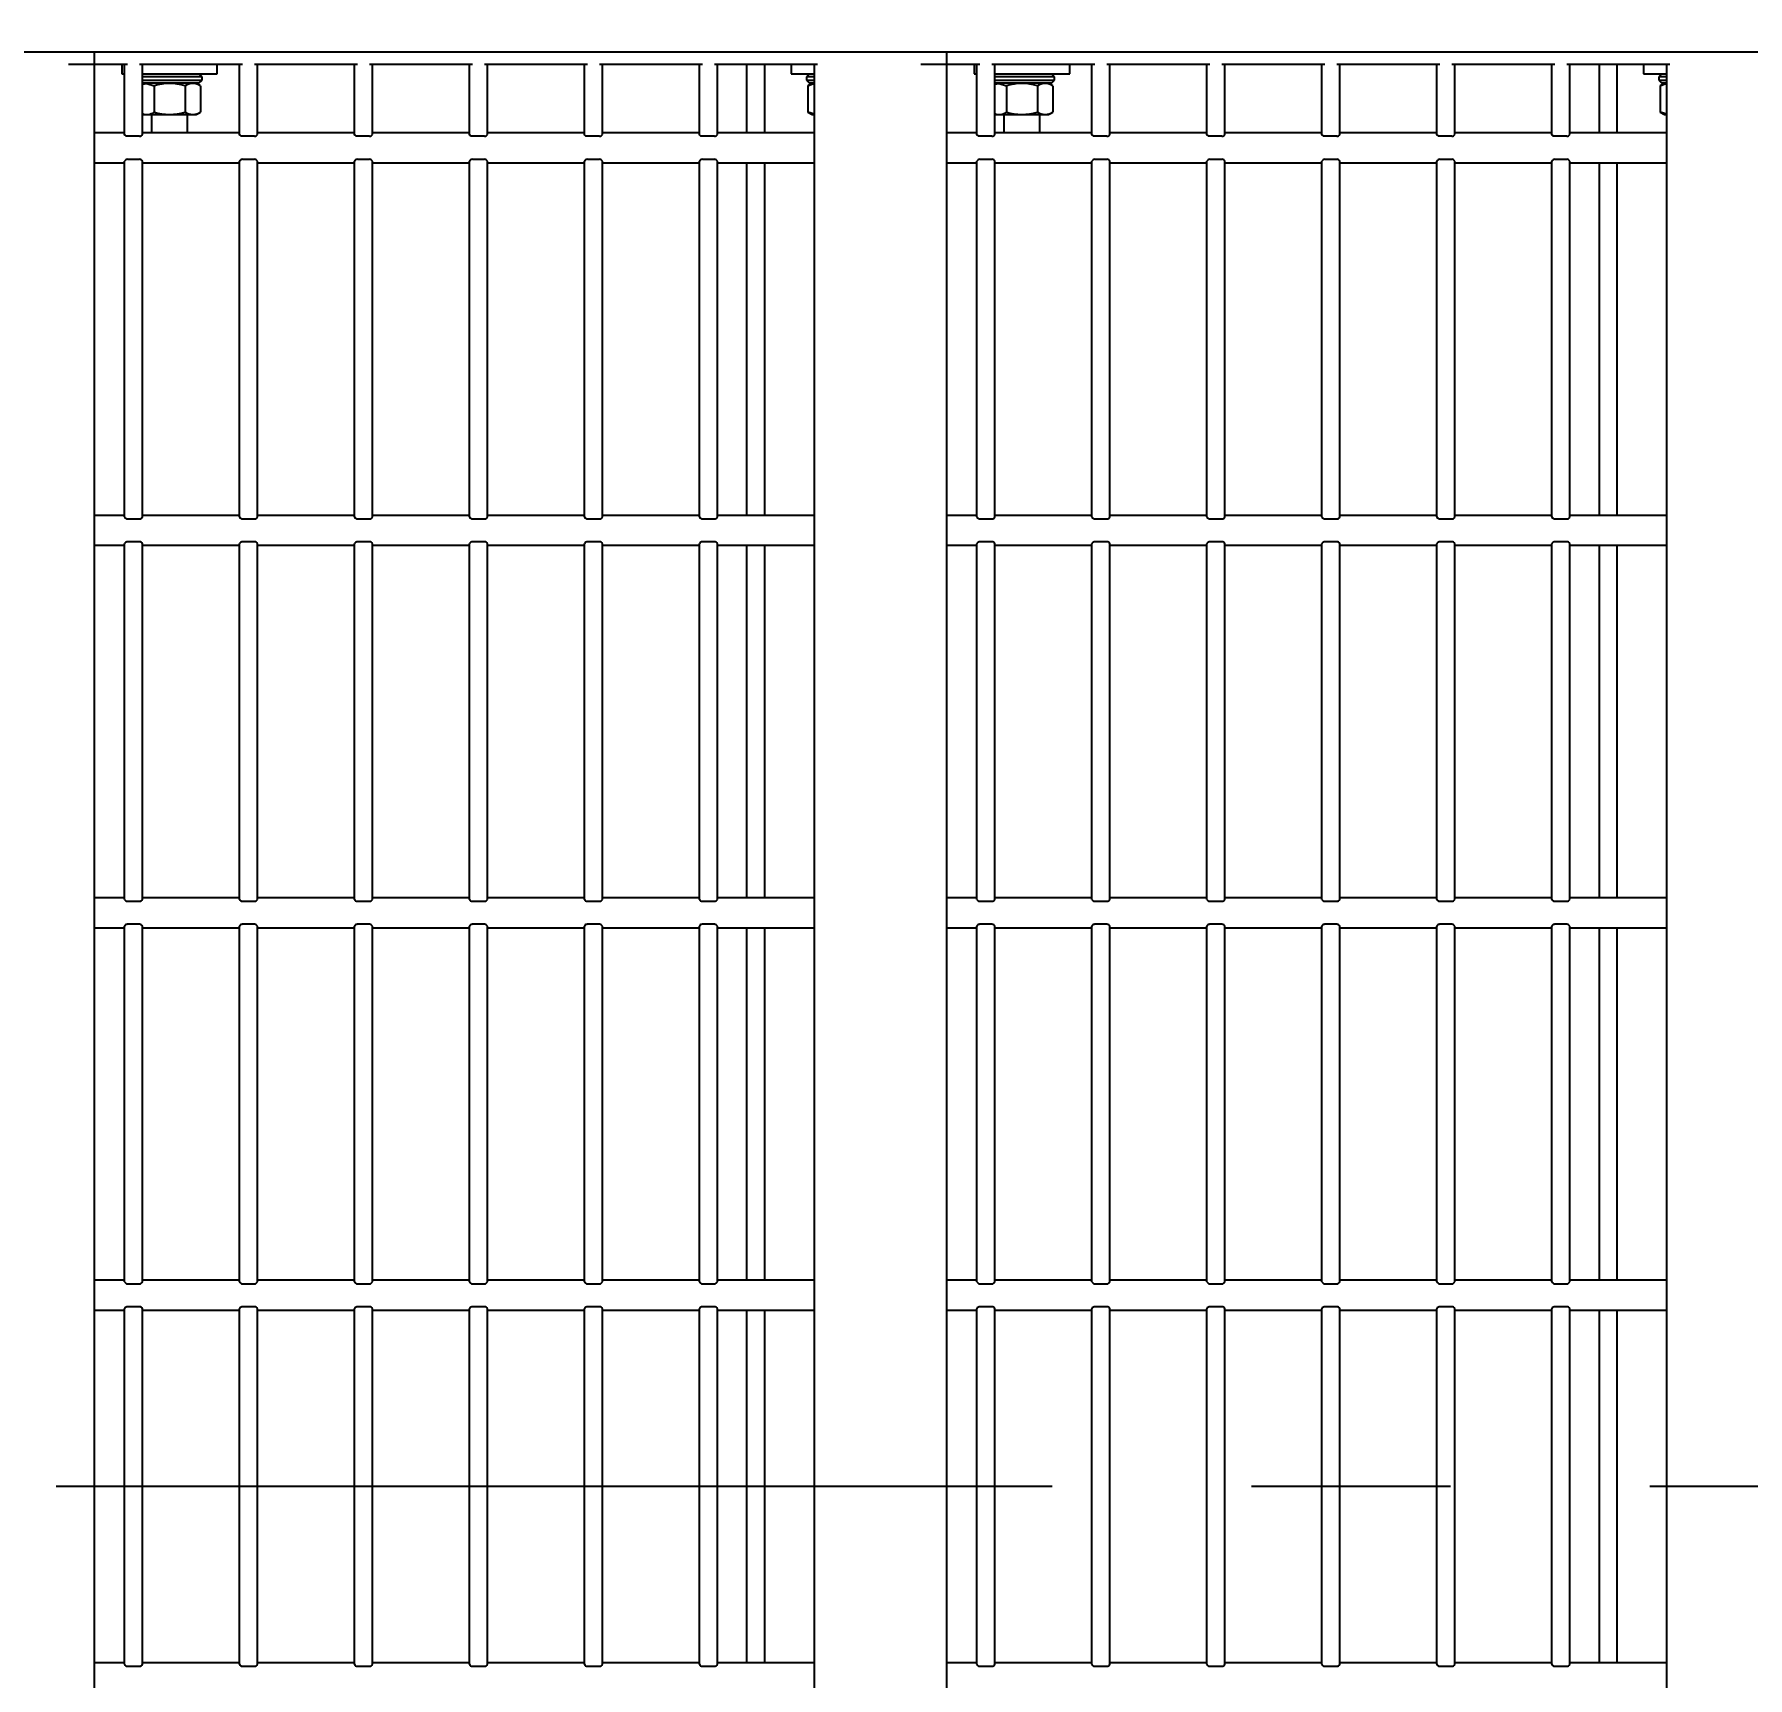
# Model space of a CAD drawing. Header units: millimetres. Extents: x 0 to 55611, y 0 to 32827.
# Drawn here: x 13338.5 to 13793.6, y 23985.1 to 24421.6 of the extents above; entities that cross this region are included whole.
import ezdxf

# ---------------------------------------------------------------- set-up
doc = ezdxf.new("R2010")
doc.units = ezdxf.units.MM
doc.header["$LTSCALE"] = 10
doc.header["$PDSIZE"] = -1
doc.linetypes.add('CENTER', pattern=[50.8, 31.75, -6.35, 6.35, -6.35])
doc.linetypes.add('SLD-Continua', pattern=[0])
doc.layers.add('FIMSA-CENTROS', color=3, linetype='CENTER')
doc.layers.add('STRUC', color=5, linetype='SLD-Continua')
doc.styles.add('1', font='romans.shx', dxfattribs={"height": 125})
doc.dimstyles.new('50', dxfattribs={"dimscale": 0, "dimtxt": 125, "dimasz": 125, "dimexe": 125, "dimexo": 125, "dimgap": 50, "dimtad": 1, "dimdec": 0, "dimlfac": 49.861111, "dimzin": 1, "dimtxsty": '1', "dimcen": 2.5, "dimclrd": 1, "dimclre": 1, "dimadec": 0, "dimazin": 0, "dimtfac": 1, "dimtdec": 0, "dimtmove": 0, "dimatfit": 3, "dimfxl": 1, "dimtzin": 1, "dimarcsym": 0})

# ---------------------------------------------------------------- blocks, each defined once
blk = doc.blocks.new('*D106')
at = {"color": 1, "lineweight": -2, "transparency": 16777216}
for p, q in [((11967.77, 25831.09), (15385.01, 25831.09)), ((15260.01, 25706.09), (15260.01, 24160.86)), ((14580.51, 24035.86), (15385.01, 24035.86))]:
    blk.add_line(p, q, dxfattribs=at)
at = {"color": 1, "transparency": 16777216}
for points in [[(15239.17, 25706.09), (15280.84, 25706.09), (15260.01, 25831.09)], [(15239.17, 24160.86), (15280.84, 24160.86), (15260.01, 24035.86)]]:
    blk.add_solid(points, dxfattribs=at)
at = {"layer": 'Defpoints', "color": 0, "transparency": 16777216}
for p in [(11842.77, 25831.09), (14455.51, 24035.86), (15260.01, 24035.86)]:
    blk.add_point(p, dxfattribs=at)
at = {"color": 0, "transparency": 16777216, "insert": (15085.01, 24933.47), "char_height": 125, "attachment_point": 2, "rotation": 90, "style": '1'}
blk.add_mtext('1795', dxfattribs=at)

msp = doc.modelspace()

# ---------------------------------------------------------------- linework, layer by layer
at = {"layer": 'FIMSA-CENTROS', "ltscale": 0.833333}
msp.add_line((14455.51, 24035.86), (9506.33, 24035.86), dxfattribs=at)
at = {"layer": 'STRUC', "linetype": 'SLD-Continua', "lineweight": 25}
for p, q in [((14260.01, 24416.86), (9958.16, 24416.86)), ((13347.52, 24413.69), (13354.35, 24413.69)), ((13354.35, 24416.87), (13354.35, 24413.69)), ((13354.35, 24413.69), (13354.35, 23658.04)), ((13354.35, 24413.69), (13363.24, 24413.69)), ((13361.69, 24413.68), (13361.69, 24411.14)), ((13361.69, 24413.68), (13362.45, 24413.68)), ((13362.45, 24395.03), (13362.45, 24413.69)), ((13366.42, 24413.69), (13393.78, 24413.69)), ((13367.21, 24395.03), (13367.21, 24413.69)), ((13367.21, 24413.68), (13374.39, 24413.68)), ((13369.63, 24413.69), (13369.63, 24413.68)), ((13374.39, 24413.68), (13387.09, 24413.68)), ((13379.15, 24413.68), (13379.15, 24413.69)), ((13387.09, 24411.14), (13387.09, 24413.68)), ((13392.99, 24395.03), (13392.99, 24413.69)), ((13396.96, 24413.69), (13424.32, 24413.69)), ((13397.75, 24395.03), (13397.75, 24413.69)), ((13423.53, 24395.03), (13423.53, 24413.69)), ((13427.5, 24413.69), (13454.86, 24413.69)), ((13428.29, 24395.03), (13428.29, 24413.69)), ((13454.07, 24395.03), (13454.07, 24413.69)), ((13458.04, 24413.69), (13485.4, 24413.69)), ((13458.83, 24395.03), (13458.83, 24413.69)), ((13484.61, 24395.03), (13484.61, 24413.69)), ((13488.58, 24413.69), (13515.94, 24413.69)), ((13489.37, 24395.03), (13489.37, 24413.69)), ((13515.15, 24395.03), (13515.15, 24413.69)), ((13519.12, 24413.69), (13546.48, 24413.69)), ((13519.91, 24395.03), (13519.91, 24413.69)), ((13527.78, 24395.43), (13527.78, 24413.69)), ((13532.54, 24395.43), (13532.54, 24413.69)), ((13539.49, 24413.68), (13539.49, 24411.14)), ((13539.49, 24413.68), (13545.69, 24413.68)), ((13545.69, 24395.03), (13545.69, 24413.69)), ((13573.94, 24413.69), (13580.77, 24413.69)), ((13580.77, 24416.87), (13580.77, 24413.69)), ((13580.77, 24413.69), (13580.77, 23658.04)), ((13580.77, 24413.69), (13589.65, 24413.69)), ((13588.1, 24413.68), (13588.1, 24411.14)), ((13588.1, 24413.68), (13588.86, 24413.68)), ((13588.86, 24395.03), (13588.86, 24413.69)), ((13592.83, 24413.69), (13620.19, 24413.69)), ((13593.62, 24395.03), (13593.62, 24413.69)), ((13593.62, 24413.68), (13600.8, 24413.68)), ((13596.04, 24413.69), (13596.04, 24413.68)), ((13600.8, 24413.68), (13613.5, 24413.68)), ((13605.56, 24413.68), (13605.56, 24413.69)), ((13613.5, 24411.14), (13613.5, 24413.68)), ((13619.4, 24395.03), (13619.4, 24413.69)), ((13623.37, 24413.69), (13650.73, 24413.69)), ((13624.16, 24395.03), (13624.16, 24413.69)), ((13649.94, 24395.03), (13649.94, 24413.69)), ((13653.91, 24413.69), (13681.27, 24413.69)), ((13654.7, 24395.03), (13654.7, 24413.69)), ((13680.48, 24395.03), (13680.48, 24413.69)), ((13684.45, 24413.69), (13711.81, 24413.69)), ((13685.24, 24395.03), (13685.24, 24413.69)), ((13711.02, 24395.03), (13711.02, 24413.69)), ((13714.99, 24413.69), (13742.35, 24413.69)), ((13715.78, 24395.03), (13715.78, 24413.69)), ((13741.56, 24395.03), (13741.56, 24413.69)), ((13745.53, 24413.69), (13772.89, 24413.69)), ((13746.32, 24395.03), (13746.32, 24413.69)), ((13754.19, 24395.43), (13754.19, 24413.69)), ((13758.96, 24395.43), (13758.96, 24413.69)), ((13765.9, 24413.68), (13765.9, 24411.14)), ((13765.9, 24413.68), (13772.1, 24413.68)), ((13772.1, 24395.03), (13772.1, 24413.69)), ((13361.69, 24411.14), (13362.45, 24411.14)), ((13367.21, 24411.14), (13374.39, 24411.14)), ((13383.02, 24410.35), (13367.21, 24410.35)), ((13367.21, 24409.4), (13383.02, 24409.4)), ((13374.39, 24411.14), (13387.09, 24411.14)), ((13383.02, 24410.35), (13382.22, 24411.14)), ((13382.22, 24408.6), (13383.02, 24409.4)), ((13383.02, 24409.4), (13383.02, 24410.35)), ((13539.49, 24411.14), (13545.69, 24411.14)), ((13544.35, 24411.14), (13543.56, 24410.35)), ((13543.56, 24410.35), (13543.56, 24409.4)), ((13545.69, 24410.35), (13543.56, 24410.35)), ((13543.56, 24409.4), (13544.35, 24408.6)), ((13543.56, 24409.4), (13545.69, 24409.4)), ((13588.1, 24411.14), (13588.86, 24411.14)), ((13593.62, 24411.14), (13600.8, 24411.14)), ((13609.43, 24410.35), (13593.62, 24410.35)), ((13593.62, 24409.4), (13609.43, 24409.4)), ((13600.8, 24411.14), (13613.5, 24411.14)), ((13609.43, 24410.35), (13608.64, 24411.14)), ((13608.64, 24408.6), (13609.43, 24409.4)), ((13609.43, 24409.4), (13609.43, 24410.35)), ((13765.9, 24411.14), (13772.1, 24411.14)), ((13770.76, 24411.14), (13769.97, 24410.35)), ((13769.97, 24410.35), (13769.97, 24409.4)), ((13772.1, 24410.35), (13769.97, 24410.35)), ((13769.97, 24409.4), (13770.76, 24408.6)), ((13769.97, 24409.4), (13772.1, 24409.4)), ((13367.31, 24408.6), (13367.21, 24408.55)), ((13382.22, 24408.6), (13367.21, 24408.6)), ((13370.27, 24407.93), (13370.27, 24400.94)), ((13378.51, 24407.93), (13378.51, 24400.94)), ((13382.64, 24407.93), (13381.47, 24408.6)), ((13382.64, 24407.93), (13382.64, 24400.95)), ((13545.11, 24408.6), (13543.93, 24407.93)), ((13543.93, 24407.93), (13543.93, 24400.95)), ((13545.69, 24408.6), (13544.35, 24408.6)), ((13593.72, 24408.6), (13593.62, 24408.55)), ((13608.64, 24408.6), (13593.62, 24408.6)), ((13596.68, 24407.93), (13596.68, 24400.94)), ((13604.92, 24407.93), (13604.92, 24400.94)), ((13609.06, 24407.93), (13607.88, 24408.6)), ((13609.06, 24407.93), (13609.06, 24400.95)), ((13771.52, 24408.6), (13770.35, 24407.93)), ((13770.35, 24407.93), (13770.35, 24400.95)), ((13772.1, 24408.6), (13770.76, 24408.6)), ((13367.21, 24400.33), (13367.31, 24400.27)), ((13367.31, 24400.27), (13374.39, 24400.27)), ((13369.63, 24400.27), (13369.63, 24395.43)), ((13374.39, 24400.27), (13381.47, 24400.27)), ((13379.15, 24395.43), (13379.15, 24400.27)), ((13381.47, 24400.27), (13382.64, 24400.95)), ((13543.93, 24400.95), (13545.11, 24400.27)), ((13545.69, 24400.37), (13543.93, 24400.95)), ((13545.11, 24400.27), (13545.69, 24400.27)), ((13593.62, 24400.33), (13593.72, 24400.27)), ((13593.72, 24400.27), (13600.8, 24400.27)), ((13596.04, 24400.27), (13596.04, 24395.43)), ((13600.8, 24400.27), (13607.88, 24400.27)), ((13605.56, 24395.43), (13605.56, 24400.27)), ((13607.88, 24400.27), (13609.06, 24400.95)), ((13770.35, 24400.95), (13771.52, 24400.27)), ((13772.1, 24400.37), (13770.35, 24400.95)), ((13771.52, 24400.27), (13772.1, 24400.27)), ((13362.45, 24395.43), (13354.35, 24395.43)), ((13392.99, 24395.43), (13367.21, 24395.43)), ((13423.53, 24395.43), (13397.75, 24395.43)), ((13454.07, 24395.43), (13428.29, 24395.43)), ((13484.61, 24395.43), (13458.83, 24395.43)), ((13515.15, 24395.43), (13489.37, 24395.43)), ((13545.69, 24395.43), (13519.91, 24395.43)), ((13588.86, 24395.43), (13580.77, 24395.43)), ((13619.4, 24395.43), (13593.62, 24395.43)), ((13649.94, 24395.43), (13624.16, 24395.43)), ((13680.48, 24395.43), (13654.7, 24395.43)), ((13711.02, 24395.43), (13685.24, 24395.43)), ((13741.56, 24395.43), (13715.78, 24395.43)), ((13772.1, 24395.43), (13746.32, 24395.43)), ((13366.42, 24394.52), (13363.24, 24394.52)), ((13396.96, 24394.52), (13393.78, 24394.52)), ((13427.5, 24394.52), (13424.32, 24394.52)), ((13458.04, 24394.52), (13454.86, 24394.52)), ((13488.58, 24394.52), (13485.4, 24394.52)), ((13519.12, 24394.52), (13515.94, 24394.52)), ((13545.69, 24387.89), (13545.69, 24395.03)), ((13592.83, 24394.52), (13589.65, 24394.52)), ((13623.37, 24394.52), (13620.19, 24394.52)), ((13653.91, 24394.52), (13650.73, 24394.52)), ((13684.45, 24394.52), (13681.27, 24394.52)), ((13714.99, 24394.52), (13711.81, 24394.52)), ((13745.53, 24394.52), (13742.35, 24394.52)), ((13772.1, 24387.89), (13772.1, 24395.03)), ((13354.35, 24387.5), (13362.45, 24387.5)), ((13362.45, 24293.43), (13362.45, 24387.89)), ((13363.24, 24388.41), (13366.42, 24388.41)), ((13367.21, 24293.43), (13367.21, 24387.89)), ((13367.21, 24387.5), (13392.99, 24387.5)), ((13392.99, 24293.43), (13392.99, 24387.89)), ((13393.78, 24388.41), (13396.96, 24388.41)), ((13397.75, 24293.43), (13397.75, 24387.89)), ((13397.75, 24387.5), (13423.53, 24387.5)), ((13423.53, 24293.43), (13423.53, 24387.89)), ((13424.32, 24388.41), (13427.5, 24388.41)), ((13428.29, 24293.43), (13428.29, 24387.89)), ((13428.29, 24387.5), (13454.07, 24387.5)), ((13454.07, 24293.43), (13454.07, 24387.89)), ((13454.86, 24388.41), (13458.04, 24388.41)), ((13458.83, 24293.43), (13458.83, 24387.89)), ((13458.83, 24387.5), (13484.61, 24387.5)), ((13484.61, 24293.43), (13484.61, 24387.89)), ((13485.4, 24388.41), (13488.58, 24388.41)), ((13489.37, 24293.43), (13489.37, 24387.89)), ((13489.37, 24387.5), (13515.15, 24387.5)), ((13515.15, 24293.43), (13515.15, 24387.89)), ((13515.94, 24388.41), (13519.12, 24388.41)), ((13519.91, 24293.43), (13519.91, 24387.89)), ((13519.91, 24387.5), (13545.69, 24387.5)), ((13527.78, 24293.83), (13527.78, 24387.5)), ((13532.54, 24293.83), (13532.54, 24387.5)), ((13545.69, 24293.43), (13545.69, 24387.89)), ((13580.77, 24387.5), (13588.86, 24387.5)), ((13588.86, 24293.43), (13588.86, 24387.89)), ((13589.65, 24388.41), (13592.83, 24388.41)), ((13593.62, 24293.43), (13593.62, 24387.89)), ((13593.62, 24387.5), (13619.4, 24387.5)), ((13619.4, 24293.43), (13619.4, 24387.89)), ((13620.19, 24388.41), (13623.37, 24388.41)), ((13624.16, 24293.43), (13624.16, 24387.89)), ((13624.16, 24387.5), (13649.94, 24387.5)), ((13649.94, 24293.43), (13649.94, 24387.89)), ((13650.73, 24388.41), (13653.91, 24388.41)), ((13654.7, 24293.43), (13654.7, 24387.89)), ((13654.7, 24387.5), (13680.48, 24387.5)), ((13680.48, 24293.43), (13680.48, 24387.89)), ((13681.27, 24388.41), (13684.45, 24388.41)), ((13685.24, 24293.43), (13685.24, 24387.89)), ((13685.24, 24387.5), (13711.02, 24387.5)), ((13711.02, 24293.43), (13711.02, 24387.89)), ((13711.81, 24388.41), (13714.99, 24388.41)), ((13715.78, 24293.43), (13715.78, 24387.89)), ((13715.78, 24387.5), (13741.56, 24387.5)), ((13741.56, 24293.43), (13741.56, 24387.89)), ((13742.35, 24388.41), (13745.53, 24388.41)), ((13746.32, 24293.43), (13746.32, 24387.89)), ((13746.32, 24387.5), (13772.1, 24387.5)), ((13754.19, 24293.83), (13754.19, 24387.5)), ((13758.96, 24293.83), (13758.96, 24387.5)), ((13772.1, 24293.43), (13772.1, 24387.89)), ((13362.45, 24293.83), (13354.35, 24293.83)), ((13363.24, 24292.92), (13366.42, 24292.92)), ((13392.99, 24293.83), (13367.21, 24293.83)), ((13393.78, 24292.92), (13396.96, 24292.92)), ((13423.53, 24293.83), (13397.75, 24293.83)), ((13424.32, 24292.92), (13427.5, 24292.92)), ((13454.07, 24293.83), (13428.29, 24293.83)), ((13454.86, 24292.92), (13458.04, 24292.92)), ((13484.61, 24293.83), (13458.83, 24293.83)), ((13485.4, 24292.92), (13488.58, 24292.92)), ((13515.15, 24293.83), (13489.37, 24293.83)), ((13515.94, 24292.92), (13519.12, 24292.92)), ((13545.69, 24293.83), (13519.91, 24293.83)), ((13545.69, 24286.29), (13545.69, 24293.43)), ((13588.86, 24293.83), (13580.77, 24293.83)), ((13589.65, 24292.92), (13592.83, 24292.92)), ((13619.4, 24293.83), (13593.62, 24293.83)), ((13620.19, 24292.92), (13623.37, 24292.92)), ((13649.94, 24293.83), (13624.16, 24293.83)), ((13650.73, 24292.92), (13653.91, 24292.92)), ((13680.48, 24293.83), (13654.7, 24293.83)), ((13681.27, 24292.92), (13684.45, 24292.92)), ((13711.02, 24293.83), (13685.24, 24293.83)), ((13711.81, 24292.92), (13714.99, 24292.92)), ((13741.56, 24293.83), (13715.78, 24293.83)), ((13742.35, 24292.92), (13745.53, 24292.92)), ((13772.1, 24293.83), (13746.32, 24293.83)), ((13772.1, 24286.29), (13772.1, 24293.43)), ((13354.35, 24285.9), (13362.45, 24285.9)), ((13362.45, 24191.83), (13362.45, 24286.29)), ((13366.42, 24286.81), (13363.24, 24286.81)), ((13367.21, 24191.83), (13367.21, 24286.29)), ((13367.21, 24285.9), (13392.99, 24285.9)), ((13392.99, 24191.83), (13392.99, 24286.29)), ((13396.96, 24286.81), (13393.78, 24286.81)), ((13397.75, 24191.83), (13397.75, 24286.29)), ((13397.75, 24285.9), (13423.53, 24285.9)), ((13423.53, 24191.83), (13423.53, 24286.29)), ((13427.5, 24286.81), (13424.32, 24286.81)), ((13428.29, 24191.83), (13428.29, 24286.29)), ((13428.29, 24285.9), (13454.07, 24285.9)), ((13454.07, 24191.83), (13454.07, 24286.29)), ((13458.04, 24286.81), (13454.86, 24286.81)), ((13458.83, 24191.83), (13458.83, 24286.29)), ((13458.83, 24285.9), (13484.61, 24285.9)), ((13484.61, 24191.83), (13484.61, 24286.29)), ((13488.58, 24286.81), (13485.4, 24286.81)), ((13489.37, 24191.83), (13489.37, 24286.29)), ((13489.37, 24285.9), (13515.15, 24285.9)), ((13515.15, 24191.83), (13515.15, 24286.29)), ((13519.12, 24286.81), (13515.94, 24286.81)), ((13519.91, 24191.83), (13519.91, 24286.29)), ((13519.91, 24285.9), (13545.69, 24285.9)), ((13527.78, 24192.23), (13527.78, 24285.9)), ((13532.54, 24192.23), (13532.54, 24285.9)), ((13545.69, 24191.83), (13545.69, 24286.29)), ((13580.77, 24285.9), (13588.86, 24285.9)), ((13588.86, 24191.83), (13588.86, 24286.29)), ((13592.83, 24286.81), (13589.65, 24286.81)), ((13593.62, 24191.83), (13593.62, 24286.29)), ((13593.62, 24285.9), (13619.4, 24285.9)), ((13619.4, 24191.83), (13619.4, 24286.29)), ((13623.37, 24286.81), (13620.19, 24286.81)), ((13624.16, 24191.83), (13624.16, 24286.29)), ((13624.16, 24285.9), (13649.94, 24285.9)), ((13649.94, 24191.83), (13649.94, 24286.29)), ((13653.91, 24286.81), (13650.73, 24286.81)), ((13654.7, 24191.83), (13654.7, 24286.29)), ((13654.7, 24285.9), (13680.48, 24285.9)), ((13680.48, 24191.83), (13680.48, 24286.29)), ((13684.45, 24286.81), (13681.27, 24286.81)), ((13685.24, 24191.83), (13685.24, 24286.29)), ((13685.24, 24285.9), (13711.02, 24285.9)), ((13711.02, 24191.83), (13711.02, 24286.29)), ((13714.99, 24286.81), (13711.81, 24286.81)), ((13715.78, 24191.83), (13715.78, 24286.29)), ((13715.78, 24285.9), (13741.56, 24285.9)), ((13741.56, 24191.83), (13741.56, 24286.29)), ((13745.53, 24286.81), (13742.35, 24286.81)), ((13746.32, 24191.83), (13746.32, 24286.29)), ((13746.32, 24285.9), (13772.1, 24285.9)), ((13754.19, 24192.23), (13754.19, 24285.9)), ((13758.96, 24192.23), (13758.96, 24285.9)), ((13772.1, 24191.83), (13772.1, 24286.29)), ((13362.45, 24192.23), (13354.35, 24192.23)), ((13363.24, 24191.32), (13366.42, 24191.32)), ((13392.99, 24192.23), (13367.21, 24192.23)), ((13393.78, 24191.32), (13396.96, 24191.32)), ((13423.53, 24192.23), (13397.75, 24192.23)), ((13424.32, 24191.32), (13427.5, 24191.32)), ((13454.07, 24192.23), (13428.29, 24192.23)), ((13454.86, 24191.32), (13458.04, 24191.32)), ((13484.61, 24192.23), (13458.83, 24192.23)), ((13485.4, 24191.32), (13488.58, 24191.32)), ((13515.15, 24192.23), (13489.37, 24192.23)), ((13515.94, 24191.32), (13519.12, 24191.32)), ((13545.69, 24192.23), (13519.91, 24192.23)), ((13545.69, 24184.69), (13545.69, 24191.83)), ((13588.86, 24192.23), (13580.77, 24192.23)), ((13589.65, 24191.32), (13592.83, 24191.32)), ((13619.4, 24192.23), (13593.62, 24192.23)), ((13620.19, 24191.32), (13623.37, 24191.32)), ((13649.94, 24192.23), (13624.16, 24192.23)), ((13650.73, 24191.32), (13653.91, 24191.32)), ((13680.48, 24192.23), (13654.7, 24192.23)), ((13681.27, 24191.32), (13684.45, 24191.32)), ((13711.02, 24192.23), (13685.24, 24192.23)), ((13711.81, 24191.32), (13714.99, 24191.32)), ((13741.56, 24192.23), (13715.78, 24192.23)), ((13742.35, 24191.32), (13745.53, 24191.32)), ((13772.1, 24192.23), (13746.32, 24192.23)), ((13772.1, 24184.69), (13772.1, 24191.83)), ((13354.35, 24184.3), (13362.45, 24184.3)), ((13362.45, 24090.23), (13362.45, 24184.69)), ((13366.42, 24185.21), (13363.24, 24185.21)), ((13367.21, 24090.23), (13367.21, 24184.69)), ((13367.21, 24184.3), (13392.99, 24184.3)), ((13392.99, 24090.23), (13392.99, 24184.69)), ((13396.96, 24185.21), (13393.78, 24185.21)), ((13397.75, 24090.23), (13397.75, 24184.69)), ((13397.75, 24184.3), (13423.53, 24184.3)), ((13423.53, 24090.23), (13423.53, 24184.69)), ((13427.5, 24185.21), (13424.32, 24185.21)), ((13428.29, 24090.23), (13428.29, 24184.69)), ((13428.29, 24184.3), (13454.07, 24184.3)), ((13454.07, 24090.23), (13454.07, 24184.69)), ((13458.04, 24185.21), (13454.86, 24185.21)), ((13458.83, 24090.23), (13458.83, 24184.69)), ((13458.83, 24184.3), (13484.61, 24184.3)), ((13484.61, 24090.23), (13484.61, 24184.69)), ((13488.58, 24185.21), (13485.4, 24185.21)), ((13489.37, 24090.23), (13489.37, 24184.69)), ((13489.37, 24184.3), (13515.15, 24184.3)), ((13515.15, 24090.23), (13515.15, 24184.69)), ((13519.12, 24185.21), (13515.94, 24185.21)), ((13519.91, 24090.23), (13519.91, 24184.69)), ((13519.91, 24184.3), (13545.69, 24184.3)), ((13527.78, 24090.63), (13527.78, 24184.3)), ((13532.54, 24090.63), (13532.54, 24184.3)), ((13545.69, 24090.23), (13545.69, 24184.69)), ((13580.77, 24184.3), (13588.86, 24184.3)), ((13588.86, 24090.23), (13588.86, 24184.69)), ((13592.83, 24185.21), (13589.65, 24185.21)), ((13593.62, 24090.23), (13593.62, 24184.69)), ((13593.62, 24184.3), (13619.4, 24184.3)), ((13619.4, 24090.23), (13619.4, 24184.69)), ((13623.37, 24185.21), (13620.19, 24185.21)), ((13624.16, 24090.23), (13624.16, 24184.69)), ((13624.16, 24184.3), (13649.94, 24184.3)), ((13649.94, 24090.23), (13649.94, 24184.69)), ((13653.91, 24185.21), (13650.73, 24185.21)), ((13654.7, 24090.23), (13654.7, 24184.69)), ((13654.7, 24184.3), (13680.48, 24184.3)), ((13680.48, 24090.23), (13680.48, 24184.69)), ((13684.45, 24185.21), (13681.27, 24185.21)), ((13685.24, 24090.23), (13685.24, 24184.69)), ((13685.24, 24184.3), (13711.02, 24184.3)), ((13711.02, 24090.23), (13711.02, 24184.69)), ((13714.99, 24185.21), (13711.81, 24185.21)), ((13715.78, 24090.23), (13715.78, 24184.69)), ((13715.78, 24184.3), (13741.56, 24184.3)), ((13741.56, 24090.23), (13741.56, 24184.69)), ((13745.53, 24185.21), (13742.35, 24185.21)), ((13746.32, 24090.23), (13746.32, 24184.69)), ((13746.32, 24184.3), (13772.1, 24184.3)), ((13754.19, 24090.63), (13754.19, 24184.3)), ((13758.96, 24090.63), (13758.96, 24184.3)), ((13772.1, 24090.23), (13772.1, 24184.69)), ((13362.45, 24090.63), (13354.35, 24090.63)), ((13392.99, 24090.63), (13367.21, 24090.63)), ((13423.53, 24090.63), (13397.75, 24090.63)), ((13454.07, 24090.63), (13428.29, 24090.63)), ((13484.61, 24090.63), (13458.83, 24090.63)), ((13515.15, 24090.63), (13489.37, 24090.63)), ((13545.69, 24090.63), (13519.91, 24090.63)), ((13545.69, 24083.09), (13545.69, 24090.23)), ((13588.86, 24090.63), (13580.77, 24090.63)), ((13619.4, 24090.63), (13593.62, 24090.63)), ((13649.94, 24090.63), (13624.16, 24090.63)), ((13680.48, 24090.63), (13654.7, 24090.63)), ((13711.02, 24090.63), (13685.24, 24090.63)), ((13741.56, 24090.63), (13715.78, 24090.63)), ((13772.1, 24090.63), (13746.32, 24090.63)), ((13772.1, 24083.09), (13772.1, 24090.23)), ((13363.24, 24089.72), (13366.42, 24089.72)), ((13393.78, 24089.72), (13396.96, 24089.72)), ((13424.32, 24089.72), (13427.5, 24089.72)), ((13454.86, 24089.72), (13458.04, 24089.72)), ((13485.4, 24089.72), (13488.58, 24089.72)), ((13515.94, 24089.72), (13519.12, 24089.72)), ((13589.65, 24089.72), (13592.83, 24089.72)), ((13620.19, 24089.72), (13623.37, 24089.72)), ((13650.73, 24089.72), (13653.91, 24089.72)), ((13681.27, 24089.72), (13684.45, 24089.72)), ((13711.81, 24089.72), (13714.99, 24089.72)), ((13742.35, 24089.72), (13745.53, 24089.72)), ((13354.35, 24082.7), (13362.45, 24082.7)), ((13362.45, 23988.63), (13362.45, 24083.09)), ((13366.42, 24083.61), (13363.24, 24083.61)), ((13367.21, 23988.63), (13367.21, 24083.09)), ((13367.21, 24082.7), (13392.99, 24082.7)), ((13392.99, 23988.63), (13392.99, 24083.09)), ((13396.96, 24083.61), (13393.78, 24083.61)), ((13397.75, 23988.63), (13397.75, 24083.09)), ((13397.75, 24082.7), (13423.53, 24082.7)), ((13423.53, 23988.63), (13423.53, 24083.09)), ((13427.5, 24083.61), (13424.32, 24083.61)), ((13428.29, 23988.63), (13428.29, 24083.09)), ((13428.29, 24082.7), (13454.07, 24082.7)), ((13454.07, 23988.63), (13454.07, 24083.09)), ((13458.04, 24083.61), (13454.86, 24083.61)), ((13458.83, 23988.63), (13458.83, 24083.09)), ((13458.83, 24082.7), (13484.61, 24082.7)), ((13484.61, 23988.63), (13484.61, 24083.09)), ((13488.58, 24083.61), (13485.4, 24083.61)), ((13489.37, 23988.63), (13489.37, 24083.09)), ((13489.37, 24082.7), (13515.15, 24082.7)), ((13515.15, 23988.63), (13515.15, 24083.09)), ((13519.12, 24083.61), (13515.94, 24083.61)), ((13519.91, 23988.63), (13519.91, 24083.09)), ((13519.91, 24082.7), (13545.69, 24082.7)), ((13527.78, 23989.03), (13527.78, 24082.7)), ((13532.54, 23989.03), (13532.54, 24082.7)), ((13545.69, 23988.63), (13545.69, 24083.09)), ((13580.77, 24082.7), (13588.86, 24082.7)), ((13588.86, 23988.63), (13588.86, 24083.09)), ((13592.83, 24083.61), (13589.65, 24083.61)), ((13593.62, 23988.63), (13593.62, 24083.09)), ((13593.62, 24082.7), (13619.4, 24082.7)), ((13619.4, 23988.63), (13619.4, 24083.09)), ((13623.37, 24083.61), (13620.19, 24083.61)), ((13624.16, 23988.63), (13624.16, 24083.09)), ((13624.16, 24082.7), (13649.94, 24082.7)), ((13649.94, 23988.63), (13649.94, 24083.09)), ((13653.91, 24083.61), (13650.73, 24083.61)), ((13654.7, 23988.63), (13654.7, 24083.09)), ((13654.7, 24082.7), (13680.48, 24082.7)), ((13680.48, 23988.63), (13680.48, 24083.09)), ((13684.45, 24083.61), (13681.27, 24083.61)), ((13685.24, 23988.63), (13685.24, 24083.09)), ((13685.24, 24082.7), (13711.02, 24082.7)), ((13711.02, 23988.63), (13711.02, 24083.09)), ((13714.99, 24083.61), (13711.81, 24083.61)), ((13715.78, 23988.63), (13715.78, 24083.09)), ((13715.78, 24082.7), (13741.56, 24082.7)), ((13741.56, 23988.63), (13741.56, 24083.09)), ((13745.53, 24083.61), (13742.35, 24083.61)), ((13746.32, 23988.63), (13746.32, 24083.09)), ((13746.32, 24082.7), (13772.1, 24082.7)), ((13754.19, 23989.03), (13754.19, 24082.7)), ((13758.96, 23989.03), (13758.96, 24082.7)), ((13772.1, 23988.63), (13772.1, 24083.09)), ((13362.45, 23989.03), (13354.35, 23989.03)), ((13363.24, 23988.12), (13366.42, 23988.12)), ((13392.99, 23989.03), (13367.21, 23989.03)), ((13393.78, 23988.12), (13396.96, 23988.12)), ((13423.53, 23989.03), (13397.75, 23989.03)), ((13424.32, 23988.12), (13427.5, 23988.12)), ((13454.07, 23989.03), (13428.29, 23989.03)), ((13454.86, 23988.12), (13458.04, 23988.12)), ((13484.61, 23989.03), (13458.83, 23989.03)), ((13485.4, 23988.12), (13488.58, 23988.12)), ((13515.15, 23989.03), (13489.37, 23989.03)), ((13515.94, 23988.12), (13519.12, 23988.12)), ((13545.69, 23989.03), (13519.91, 23989.03)), ((13545.69, 23981.49), (13545.69, 23988.63)), ((13588.86, 23989.03), (13580.77, 23989.03)), ((13589.65, 23988.12), (13592.83, 23988.12)), ((13619.4, 23989.03), (13593.62, 23989.03)), ((13620.19, 23988.12), (13623.37, 23988.12)), ((13649.94, 23989.03), (13624.16, 23989.03)), ((13650.73, 23988.12), (13653.91, 23988.12)), ((13680.48, 23989.03), (13654.7, 23989.03)), ((13681.27, 23988.12), (13684.45, 23988.12)), ((13711.02, 23989.03), (13685.24, 23989.03)), ((13711.81, 23988.12), (13714.99, 23988.12)), ((13741.56, 23989.03), (13715.78, 23989.03)), ((13742.35, 23988.12), (13745.53, 23988.12)), ((13772.1, 23989.03), (13746.32, 23989.03)), ((13772.1, 23981.49), (13772.1, 23988.63))]:
    msp.add_line(p, q, dxfattribs=at)
at = {"layer": 'STRUC', "linetype": 'SLD-Continua', "lineweight": 25, "flags": 128}
for points in [[(13367.21, 24408.41), (13367.22, 24408.41), (13368.35, 24408.56), (13370.27, 24407.93)], [(13543.93, 24407.93), (13545.02, 24408.41), (13545.68, 24408.5)], [(13593.62, 24408.41), (13593.63, 24408.41), (13594.76, 24408.56), (13596.68, 24407.93)], [(13770.35, 24407.93), (13771.43, 24408.41), (13772.09, 24408.5)], [(13363.24, 24394.52), (13363.04, 24394.54), (13362.85, 24394.6), (13362.68, 24394.7), (13362.53, 24394.84), (13362.45, 24395.01), (13362.45, 24395.03)], [(13393.78, 24394.52), (13393.58, 24394.54), (13393.39, 24394.6), (13393.22, 24394.7), (13393.07, 24394.84), (13392.99, 24395.01), (13392.99, 24395.03)], [(13424.32, 24394.52), (13424.12, 24394.54), (13423.93, 24394.6), (13423.76, 24394.7), (13423.61, 24394.84), (13423.53, 24395.01), (13423.53, 24395.03)], [(13454.86, 24394.52), (13454.66, 24394.54), (13454.47, 24394.6), (13454.3, 24394.7), (13454.15, 24394.84), (13454.07, 24395.01), (13454.07, 24395.03)], [(13485.4, 24394.52), (13485.2, 24394.54), (13485.01, 24394.6), (13484.84, 24394.7), (13484.69, 24394.84), (13484.61, 24395.01), (13484.61, 24395.03)], [(13515.94, 24394.52), (13515.74, 24394.54), (13515.55, 24394.6), (13515.38, 24394.7), (13515.23, 24394.84), (13515.15, 24395.01), (13515.15, 24395.03)], [(13589.65, 24394.52), (13589.45, 24394.54), (13589.26, 24394.6), (13589.09, 24394.7), (13588.94, 24394.84), (13588.86, 24395.01), (13588.86, 24395.03)], [(13620.19, 24394.52), (13619.99, 24394.54), (13619.8, 24394.6), (13619.63, 24394.7), (13619.48, 24394.84), (13619.4, 24395.01), (13619.4, 24395.03)], [(13650.73, 24394.52), (13650.53, 24394.54), (13650.34, 24394.6), (13650.17, 24394.7), (13650.02, 24394.84), (13649.94, 24395.01), (13649.94, 24395.03)], [(13681.27, 24394.52), (13681.07, 24394.54), (13680.88, 24394.6), (13680.71, 24394.7), (13680.56, 24394.84), (13680.48, 24395.01), (13680.48, 24395.03)], [(13711.81, 24394.52), (13711.61, 24394.54), (13711.42, 24394.6), (13711.25, 24394.7), (13711.1, 24394.84), (13711.02, 24395.01), (13711.02, 24395.03)], [(13742.35, 24394.52), (13742.15, 24394.54), (13741.96, 24394.6), (13741.79, 24394.7), (13741.64, 24394.84), (13741.56, 24395.01), (13741.56, 24395.03)], [(13363.24, 24286.81), (13363.04, 24286.78), (13362.85, 24286.72), (13362.68, 24286.62), (13362.53, 24286.48), (13362.45, 24286.32), (13362.45, 24286.29)], [(13393.78, 24286.81), (13393.58, 24286.78), (13393.39, 24286.72), (13393.22, 24286.62), (13393.07, 24286.48), (13392.99, 24286.32), (13392.99, 24286.29)], [(13424.32, 24286.81), (13424.12, 24286.78), (13423.93, 24286.72), (13423.76, 24286.62), (13423.61, 24286.48), (13423.53, 24286.32), (13423.53, 24286.29)], [(13454.86, 24286.81), (13454.66, 24286.78), (13454.47, 24286.72), (13454.3, 24286.62), (13454.15, 24286.48), (13454.07, 24286.32), (13454.07, 24286.29)], [(13485.4, 24286.81), (13485.2, 24286.78), (13485.01, 24286.72), (13484.84, 24286.62), (13484.69, 24286.48), (13484.61, 24286.32), (13484.61, 24286.29)], [(13515.94, 24286.81), (13515.74, 24286.78), (13515.55, 24286.72), (13515.38, 24286.62), (13515.23, 24286.48), (13515.15, 24286.32), (13515.15, 24286.29)], [(13589.65, 24286.81), (13589.45, 24286.78), (13589.26, 24286.72), (13589.09, 24286.62), (13588.94, 24286.48), (13588.86, 24286.32), (13588.86, 24286.29)], [(13620.19, 24286.81), (13619.99, 24286.78), (13619.8, 24286.72), (13619.63, 24286.62), (13619.48, 24286.48), (13619.4, 24286.32), (13619.4, 24286.29)], [(13650.73, 24286.81), (13650.53, 24286.78), (13650.34, 24286.72), (13650.17, 24286.62), (13650.02, 24286.48), (13649.94, 24286.32), (13649.94, 24286.29)], [(13681.27, 24286.81), (13681.07, 24286.78), (13680.88, 24286.72), (13680.71, 24286.62), (13680.56, 24286.48), (13680.48, 24286.32), (13680.48, 24286.29)], [(13711.81, 24286.81), (13711.61, 24286.78), (13711.42, 24286.72), (13711.25, 24286.62), (13711.1, 24286.48), (13711.02, 24286.32), (13711.02, 24286.29)], [(13742.35, 24286.81), (13742.15, 24286.78), (13741.96, 24286.72), (13741.79, 24286.62), (13741.64, 24286.48), (13741.56, 24286.32), (13741.56, 24286.29)], [(13363.24, 24185.21), (13363.04, 24185.18), (13362.85, 24185.12), (13362.68, 24185.02), (13362.53, 24184.88), (13362.45, 24184.72), (13362.45, 24184.69)], [(13393.78, 24185.21), (13393.58, 24185.18), (13393.39, 24185.12), (13393.22, 24185.02), (13393.07, 24184.88), (13392.99, 24184.72), (13392.99, 24184.69)], [(13424.32, 24185.21), (13424.12, 24185.18), (13423.93, 24185.12), (13423.76, 24185.02), (13423.61, 24184.88), (13423.53, 24184.72), (13423.53, 24184.69)], [(13454.86, 24185.21), (13454.66, 24185.18), (13454.47, 24185.12), (13454.3, 24185.02), (13454.15, 24184.88), (13454.07, 24184.72), (13454.07, 24184.69)], [(13485.4, 24185.21), (13485.2, 24185.18), (13485.01, 24185.12), (13484.84, 24185.02), (13484.69, 24184.88), (13484.61, 24184.72), (13484.61, 24184.69)], [(13515.94, 24185.21), (13515.74, 24185.18), (13515.55, 24185.12), (13515.38, 24185.02), (13515.23, 24184.88), (13515.15, 24184.72), (13515.15, 24184.69)], [(13589.65, 24185.21), (13589.45, 24185.18), (13589.26, 24185.12), (13589.09, 24185.02), (13588.94, 24184.88), (13588.86, 24184.72), (13588.86, 24184.69)], [(13620.19, 24185.21), (13619.99, 24185.18), (13619.8, 24185.12), (13619.63, 24185.02), (13619.48, 24184.88), (13619.4, 24184.72), (13619.4, 24184.69)], [(13650.73, 24185.21), (13650.53, 24185.18), (13650.34, 24185.12), (13650.17, 24185.02), (13650.02, 24184.88), (13649.94, 24184.72), (13649.94, 24184.69)], [(13681.27, 24185.21), (13681.07, 24185.18), (13680.88, 24185.12), (13680.71, 24185.02), (13680.56, 24184.88), (13680.48, 24184.72), (13680.48, 24184.69)], [(13711.81, 24185.21), (13711.61, 24185.18), (13711.42, 24185.12), (13711.25, 24185.02), (13711.1, 24184.88), (13711.02, 24184.72), (13711.02, 24184.69)], [(13742.35, 24185.21), (13742.15, 24185.18), (13741.96, 24185.12), (13741.79, 24185.02), (13741.64, 24184.88), (13741.56, 24184.72), (13741.56, 24184.69)], [(13363.24, 24083.61), (13363.04, 24083.58), (13362.85, 24083.52), (13362.68, 24083.42), (13362.53, 24083.28), (13362.45, 24083.12), (13362.45, 24083.09)], [(13393.78, 24083.61), (13393.58, 24083.58), (13393.39, 24083.52), (13393.22, 24083.42), (13393.07, 24083.28), (13392.99, 24083.12), (13392.99, 24083.09)], [(13424.32, 24083.61), (13424.12, 24083.58), (13423.93, 24083.52), (13423.76, 24083.42), (13423.61, 24083.28), (13423.53, 24083.12), (13423.53, 24083.09)], [(13454.86, 24083.61), (13454.66, 24083.58), (13454.47, 24083.52), (13454.3, 24083.42), (13454.15, 24083.28), (13454.07, 24083.12), (13454.07, 24083.09)], [(13485.4, 24083.61), (13485.2, 24083.58), (13485.01, 24083.52), (13484.84, 24083.42), (13484.69, 24083.28), (13484.61, 24083.12), (13484.61, 24083.09)], [(13515.94, 24083.61), (13515.74, 24083.58), (13515.55, 24083.52), (13515.38, 24083.42), (13515.23, 24083.28), (13515.15, 24083.12), (13515.15, 24083.09)], [(13589.65, 24083.61), (13589.45, 24083.58), (13589.26, 24083.52), (13589.09, 24083.42), (13588.94, 24083.28), (13588.86, 24083.12), (13588.86, 24083.09)], [(13620.19, 24083.61), (13619.99, 24083.58), (13619.8, 24083.52), (13619.63, 24083.42), (13619.48, 24083.28), (13619.4, 24083.12), (13619.4, 24083.09)], [(13650.73, 24083.61), (13650.53, 24083.58), (13650.34, 24083.52), (13650.17, 24083.42), (13650.02, 24083.28), (13649.94, 24083.12), (13649.94, 24083.09)], [(13681.27, 24083.61), (13681.07, 24083.58), (13680.88, 24083.52), (13680.71, 24083.42), (13680.56, 24083.28), (13680.48, 24083.12), (13680.48, 24083.09)], [(13711.81, 24083.61), (13711.61, 24083.58), (13711.42, 24083.52), (13711.25, 24083.42), (13711.1, 24083.28), (13711.02, 24083.12), (13711.02, 24083.09)], [(13742.35, 24083.61), (13742.15, 24083.58), (13741.96, 24083.52), (13741.79, 24083.42), (13741.64, 24083.28), (13741.56, 24083.12), (13741.56, 24083.09)]]:
    msp.add_lwpolyline(points, dxfattribs=at)
at = {"layer": 'STRUC', "linetype": 'SLD-Continua', "lineweight": 25}
for centre, radius, start, end in [((13374.39, 24394.61), 13.94, 72.8151, 107.1849), ((13380.57, 24404.83), 3.72, 56.1821, 123.6715), ((13600.8, 24394.61), 13.94, 72.8151, 107.1849), ((13606.98, 24404.83), 3.72, 56.1821, 123.6715), ((13368.44, 24403.33), 3.01, 245.7495, 307.3816), ((13374.39, 24414.26), 13.94, 252.8117, 287.1883), ((13380.57, 24404.04), 3.72, 236.3447, 303.8017), ((13594.86, 24403.33), 3.01, 245.7495, 307.3816), ((13600.8, 24414.26), 13.94, 252.8117, 287.1883), ((13606.98, 24404.04), 3.72, 236.3447, 303.8017), ((13366.49, 24395.28), 0.758, 264.2532, 341.2865), ((13397.03, 24395.28), 0.758, 264.2532, 341.2865), ((13427.57, 24395.28), 0.758, 264.2532, 341.2865), ((13458.11, 24395.28), 0.758, 264.2532, 341.2865), ((13488.65, 24395.28), 0.758, 264.2532, 341.2865), ((13519.19, 24395.28), 0.758, 264.2532, 341.2865), ((13592.91, 24395.28), 0.758, 264.2532, 341.2865), ((13623.45, 24395.28), 0.758, 264.2532, 341.2865), ((13653.99, 24395.28), 0.758, 264.2532, 341.2865), ((13684.53, 24395.28), 0.758, 264.2532, 341.2865), ((13715.07, 24395.28), 0.758, 264.2532, 341.2865), ((13745.61, 24395.28), 0.758, 264.2532, 341.2865), ((13363.18, 24387.63), 0.783, 85.6836, 159.856), ((13366.48, 24387.64), 0.772, 19.5408, 94.9196), ((13393.72, 24387.63), 0.783, 85.6836, 159.856), ((13397.02, 24387.64), 0.772, 19.5408, 94.9196), ((13424.26, 24387.63), 0.783, 85.6836, 159.856), ((13427.56, 24387.64), 0.772, 19.5408, 94.9196), ((13454.8, 24387.63), 0.783, 85.6836, 159.856), ((13458.1, 24387.64), 0.772, 19.5408, 94.9196), ((13485.34, 24387.63), 0.783, 85.6836, 159.856), ((13488.64, 24387.64), 0.772, 19.5408, 94.9196), ((13515.88, 24387.63), 0.783, 85.6836, 159.856), ((13519.18, 24387.64), 0.772, 19.5408, 94.9196), ((13589.6, 24387.63), 0.783, 85.6836, 159.856), ((13592.9, 24387.64), 0.772, 19.5408, 94.9196), ((13620.14, 24387.63), 0.783, 85.6836, 159.856), ((13623.44, 24387.64), 0.772, 19.5408, 94.9196), ((13650.68, 24387.63), 0.783, 85.6836, 159.856), ((13653.98, 24387.64), 0.772, 19.5408, 94.9196), ((13681.22, 24387.63), 0.783, 85.6836, 159.856), ((13684.52, 24387.64), 0.772, 19.5408, 94.9196), ((13711.76, 24387.63), 0.783, 85.6836, 159.856), ((13715.06, 24387.64), 0.772, 19.5408, 94.9196), ((13742.3, 24387.63), 0.783, 85.6836, 159.856), ((13745.6, 24387.64), 0.772, 19.5408, 94.9196), ((13363.18, 24293.7), 0.783, 200.144, 274.3164), ((13366.48, 24293.69), 0.772, 265.0804, 340.4592), ((13393.72, 24293.7), 0.783, 200.144, 274.3164), ((13397.02, 24293.69), 0.772, 265.0804, 340.4592), ((13424.26, 24293.7), 0.783, 200.144, 274.3164), ((13427.56, 24293.69), 0.772, 265.0804, 340.4592), ((13454.8, 24293.7), 0.783, 200.144, 274.3164), ((13458.1, 24293.69), 0.772, 265.0804, 340.4592), ((13485.34, 24293.7), 0.783, 200.144, 274.3164), ((13488.64, 24293.69), 0.772, 265.0804, 340.4592), ((13515.88, 24293.7), 0.783, 200.144, 274.3164), ((13519.18, 24293.69), 0.772, 265.0804, 340.4592), ((13589.6, 24293.7), 0.783, 200.144, 274.3164), ((13592.9, 24293.69), 0.772, 265.0804, 340.4592), ((13620.14, 24293.7), 0.783, 200.144, 274.3164), ((13623.44, 24293.69), 0.772, 265.0804, 340.4592), ((13650.68, 24293.7), 0.783, 200.144, 274.3164), ((13653.98, 24293.69), 0.772, 265.0804, 340.4592), ((13681.22, 24293.7), 0.783, 200.144, 274.3164), ((13684.52, 24293.69), 0.772, 265.0804, 340.4592), ((13711.76, 24293.7), 0.783, 200.144, 274.3164), ((13715.06, 24293.69), 0.772, 265.0804, 340.4592), ((13742.3, 24293.7), 0.783, 200.144, 274.3164), ((13745.6, 24293.69), 0.772, 265.0804, 340.4592), ((13366.49, 24286.05), 0.758, 18.7135, 95.7468), ((13397.03, 24286.05), 0.758, 18.7135, 95.7468), ((13427.57, 24286.05), 0.758, 18.7135, 95.7468), ((13458.11, 24286.05), 0.758, 18.7135, 95.7468), ((13488.65, 24286.05), 0.758, 18.7135, 95.7468), ((13519.19, 24286.05), 0.758, 18.7135, 95.7468), ((13592.91, 24286.05), 0.758, 18.7135, 95.7468), ((13623.45, 24286.05), 0.758, 18.7135, 95.7468), ((13653.99, 24286.05), 0.758, 18.7135, 95.7468), ((13684.53, 24286.05), 0.758, 18.7135, 95.7468), ((13715.07, 24286.05), 0.758, 18.7135, 95.7468), ((13745.61, 24286.05), 0.758, 18.7135, 95.7468), ((13363.18, 24192.1), 0.783, 200.144, 274.3164), ((13366.48, 24192.09), 0.772, 265.0804, 340.4592), ((13393.72, 24192.1), 0.783, 200.144, 274.3164), ((13397.02, 24192.09), 0.772, 265.0804, 340.4592), ((13424.26, 24192.1), 0.783, 200.144, 274.3164), ((13427.56, 24192.09), 0.772, 265.0804, 340.4592), ((13454.8, 24192.1), 0.783, 200.144, 274.3164), ((13458.1, 24192.09), 0.772, 265.0804, 340.4592), ((13485.34, 24192.1), 0.783, 200.144, 274.3164), ((13488.64, 24192.09), 0.772, 265.0804, 340.4592), ((13515.88, 24192.1), 0.783, 200.144, 274.3164), ((13519.18, 24192.09), 0.772, 265.0804, 340.4592), ((13589.6, 24192.1), 0.783, 200.144, 274.3164), ((13592.9, 24192.09), 0.772, 265.0804, 340.4592), ((13620.14, 24192.1), 0.783, 200.144, 274.3164), ((13623.44, 24192.09), 0.772, 265.0804, 340.4592), ((13650.68, 24192.1), 0.783, 200.144, 274.3164), ((13653.98, 24192.09), 0.772, 265.0804, 340.4592), ((13681.22, 24192.1), 0.783, 200.144, 274.3164), ((13684.52, 24192.09), 0.772, 265.0804, 340.4592), ((13711.76, 24192.1), 0.783, 200.144, 274.3164), ((13715.06, 24192.09), 0.772, 265.0804, 340.4592), ((13742.3, 24192.1), 0.783, 200.144, 274.3164), ((13745.6, 24192.09), 0.772, 265.0804, 340.4592), ((13366.49, 24184.45), 0.758, 18.7135, 95.7468), ((13397.03, 24184.45), 0.758, 18.7135, 95.7468), ((13427.57, 24184.45), 0.758, 18.7135, 95.7468), ((13458.11, 24184.45), 0.758, 18.7135, 95.7468), ((13488.65, 24184.45), 0.758, 18.7135, 95.7468), ((13519.19, 24184.45), 0.758, 18.7135, 95.7468), ((13592.91, 24184.45), 0.758, 18.7135, 95.7468), ((13623.45, 24184.45), 0.758, 18.7135, 95.7468), ((13653.99, 24184.45), 0.758, 18.7135, 95.7468), ((13684.53, 24184.45), 0.758, 18.7135, 95.7468), ((13715.07, 24184.45), 0.758, 18.7135, 95.7468), ((13745.61, 24184.45), 0.758, 18.7135, 95.7468), ((13363.18, 24090.5), 0.783, 200.144, 274.3164), ((13366.48, 24090.49), 0.772, 265.0804, 340.4592), ((13393.72, 24090.5), 0.783, 200.144, 274.3164), ((13397.02, 24090.49), 0.772, 265.0804, 340.4592), ((13424.26, 24090.5), 0.783, 200.144, 274.3164), ((13427.56, 24090.49), 0.772, 265.0804, 340.4592), ((13454.8, 24090.5), 0.783, 200.144, 274.3164), ((13458.1, 24090.49), 0.772, 265.0804, 340.4592), ((13485.34, 24090.5), 0.783, 200.144, 274.3164), ((13488.64, 24090.49), 0.772, 265.0804, 340.4592), ((13515.88, 24090.5), 0.783, 200.144, 274.3164), ((13519.18, 24090.49), 0.772, 265.0804, 340.4592), ((13589.6, 24090.5), 0.783, 200.144, 274.3164), ((13592.9, 24090.49), 0.772, 265.0804, 340.4592), ((13620.14, 24090.5), 0.783, 200.144, 274.3164), ((13623.44, 24090.49), 0.772, 265.0804, 340.4592), ((13650.68, 24090.5), 0.783, 200.144, 274.3164), ((13653.98, 24090.49), 0.772, 265.0804, 340.4592), ((13681.22, 24090.5), 0.783, 200.144, 274.3164), ((13684.52, 24090.49), 0.772, 265.0804, 340.4592), ((13711.76, 24090.5), 0.783, 200.144, 274.3164), ((13715.06, 24090.49), 0.772, 265.0804, 340.4592), ((13742.3, 24090.5), 0.783, 200.144, 274.3164), ((13745.6, 24090.49), 0.772, 265.0804, 340.4592), ((13366.49, 24082.85), 0.758, 18.7135, 95.7468), ((13397.03, 24082.85), 0.758, 18.7135, 95.7468), ((13427.57, 24082.85), 0.758, 18.7135, 95.7468), ((13458.11, 24082.85), 0.758, 18.7135, 95.7468), ((13488.65, 24082.85), 0.758, 18.7135, 95.7468), ((13519.19, 24082.85), 0.758, 18.7135, 95.7468), ((13592.91, 24082.85), 0.758, 18.7135, 95.7468), ((13623.45, 24082.85), 0.758, 18.7135, 95.7468), ((13653.99, 24082.85), 0.758, 18.7135, 95.7468), ((13684.53, 24082.85), 0.758, 18.7135, 95.7468), ((13715.07, 24082.85), 0.758, 18.7135, 95.7468), ((13745.61, 24082.85), 0.758, 18.7135, 95.7468), ((13363.18, 23988.9), 0.783, 200.144, 274.3164), ((13366.48, 23988.89), 0.772, 265.0804, 340.4592), ((13393.72, 23988.9), 0.783, 200.144, 274.3164), ((13397.02, 23988.89), 0.772, 265.0804, 340.4592), ((13424.26, 23988.9), 0.783, 200.144, 274.3164), ((13427.56, 23988.89), 0.772, 265.0804, 340.4592), ((13454.8, 23988.9), 0.783, 200.144, 274.3164), ((13458.1, 23988.89), 0.772, 265.0804, 340.4592), ((13485.34, 23988.9), 0.783, 200.144, 274.3164), ((13488.64, 23988.89), 0.772, 265.0804, 340.4592), ((13515.88, 23988.9), 0.783, 200.144, 274.3164), ((13519.18, 23988.89), 0.772, 265.0804, 340.4592), ((13589.6, 23988.9), 0.783, 200.144, 274.3164), ((13592.9, 23988.89), 0.772, 265.0804, 340.4592), ((13620.14, 23988.9), 0.783, 200.144, 274.3164), ((13623.44, 23988.89), 0.772, 265.0804, 340.4592), ((13650.68, 23988.9), 0.783, 200.144, 274.3164), ((13653.98, 23988.89), 0.772, 265.0804, 340.4592), ((13681.22, 23988.9), 0.783, 200.144, 274.3164), ((13684.52, 23988.89), 0.772, 265.0804, 340.4592), ((13711.76, 23988.9), 0.783, 200.144, 274.3164), ((13715.06, 23988.89), 0.772, 265.0804, 340.4592), ((13742.3, 23988.9), 0.783, 200.144, 274.3164), ((13745.6, 23988.89), 0.772, 265.0804, 340.4592)]:
    msp.add_arc(centre, radius, start, end, dxfattribs=at)

# ---------------------------------------------------------------- dimensions: what is measured, and where the dimension line sits
dim = msp.add_linear_dim(base=(15260.01, 24035.86), p1=(11842.77, 25831.09), p2=(14455.51, 24035.86), angle=90, dimstyle='50', override={"dimscale": 1, "dimlfac": 1})
dim.commit()
dim.dimension.update_dxf_attribs({"geometry": '*D106', "text_midpoint": (15260.01, 24933.47), "dimtype": 160})

doc.saveas('drawing.dxf')
